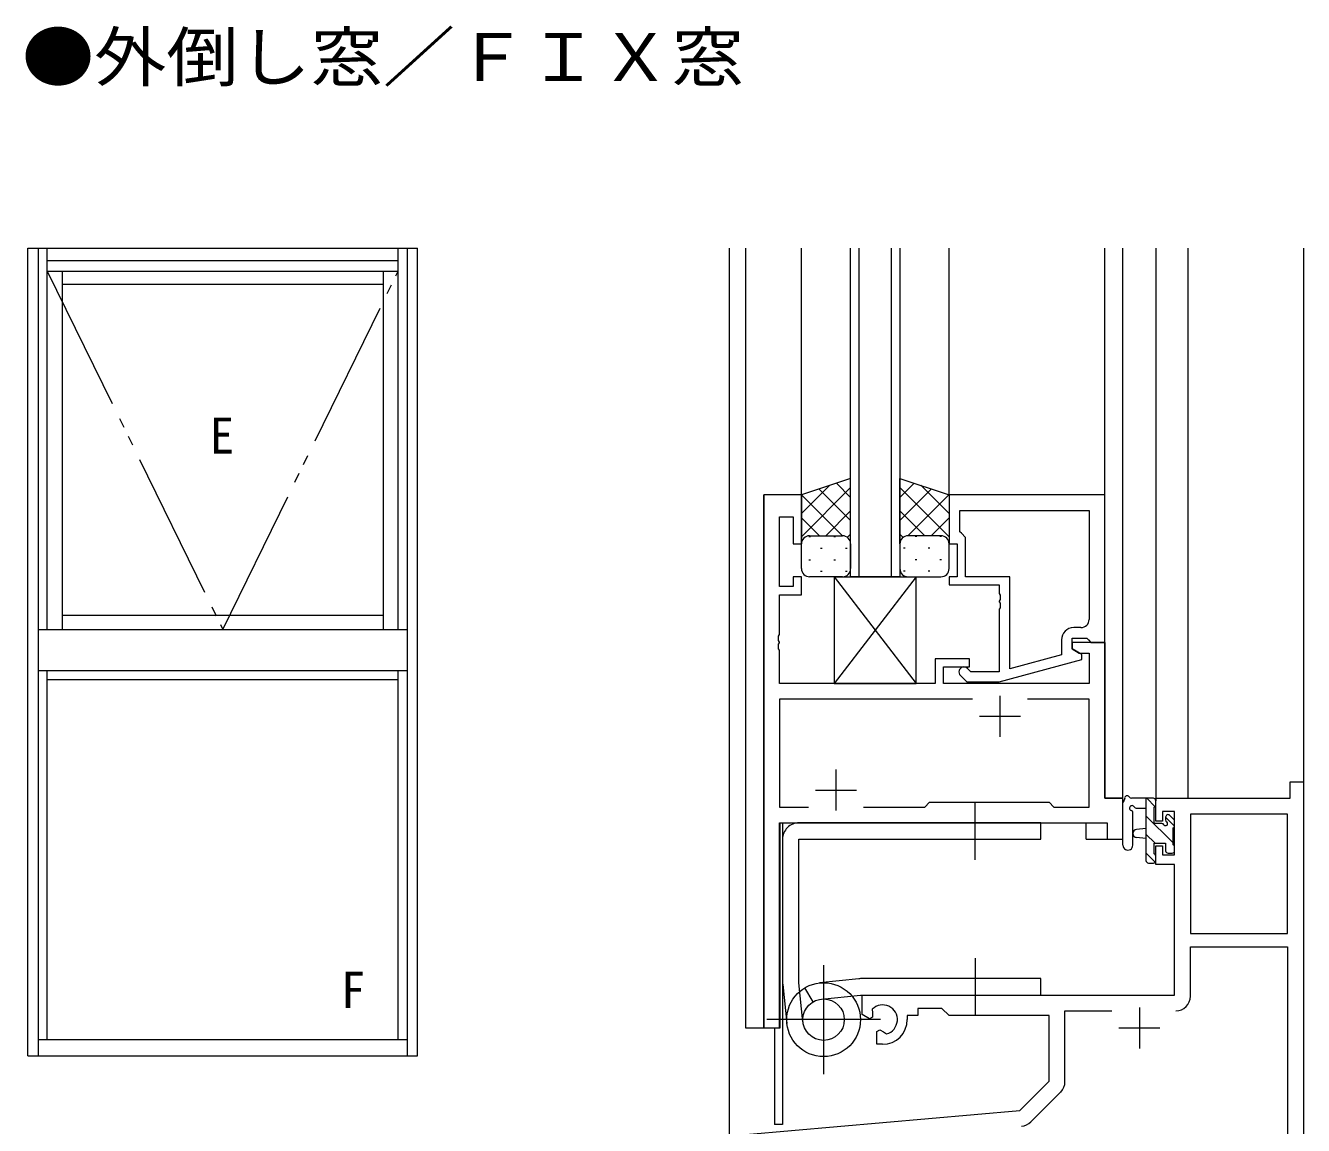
# Model space of a CAD drawing. Units: millimetres, scale not verified. Extents: x -594 to 539, y -420 to 386.
# Drawn here: x -293.2 to -137.4, y -183.5 to -49.4 of the extents above; entities that cross this region are included whole.
import ezdxf
from ezdxf.enums import TextEntityAlignment as Align

# ---------------------------------------------------------------- set-up
doc = ezdxf.new("R2010")
doc.units = ezdxf.units.MM
doc.header["$LTSCALE"] = 2
doc.linetypes.add('CHAIN2', pattern=[12, 9, -1, 1, -1])
doc.linetypes.add('DOUBLE_CHAIN2', pattern=[12.8, 9, -1, 0.6, -0.6, 0.6, -1])
doc.layers.add('0-2_USER1', color=7, linetype='Continuous')
for name, color, linetype, lineweight in [('0-3_YKK_11', 7, 'Continuous', 9), ('0-4_YKK_12', 2, 'Continuous', 9), ('0-5_YKK_A1', 4, 'Continuous', 9), ('0-6_YKK_13', 4, 'Continuous', 9)]:
    doc.layers.add(name, color=color, linetype=linetype, lineweight=lineweight)
doc.styles.add('ＭＳ ゴシック', font='')
doc.styles.get('ＭＳ ゴシック').set_extended_font_data('MS Gothic')

msp = doc.modelspace()

# ---------------------------------------------------------------- linework, layer by layer
at = {"layer": '0-3_YKK_11'}
for p, q in [((-198.6, -106.642), (-203.2, -106.642)), ((-203.2, -106.642), (-203.2, -171.642)), ((-198.6, -112.642), (-198.6, -106.642)), ((-180.6, -106.642), (-180.6, -112.642)), ((-161.6, -106.642), (-180.6, -106.642)), ((-161.6, -124.642), (-161.6, -106.642)), ((-179.3, -108.572), (-163.53, -108.572)), ((-179.3, -111.142), (-179.3, -108.572)), ((-179.3, -108.572), (-163.53, -108.572)), ((-163.53, -108.572), (-163.53, -121.842)), ((-201.27, -109.342), (-199.6, -109.342)), ((-201.27, -117.842), (-201.27, -109.342)), ((-199.6, -109.342), (-199.6, -112.642)), ((-179.1, -111.342), (-179.3, -111.142)), ((-178.6, -111.842), (-179.1, -111.342)), ((-178.6, -116.642), (-178.6, -111.842)), ((-199.6, -112.642), (-198.6, -112.642)), ((-180.6, -112.642), (-179.6, -112.642)), ((-179.6, -112.642), (-179.6, -116.642)), ((-199.6, -116.642), (-199.6, -117.842)), ((-198.6, -116.642), (-199.6, -116.642)), ((-198.6, -118.842), (-198.6, -116.642)), ((-180.6, -116.642), (-180.6, -117.642)), ((-179.6, -116.642), (-180.6, -116.642)), ((-173.2, -116.642), (-178.6, -116.642)), ((-173.2, -127.851), (-173.2, -116.642)), ((-199.6, -117.842), (-201.27, -117.842)), ((-180.6, -117.642), (-174.5, -117.642)), ((-174.5, -117.642), (-174.5, -118.684)), ((-201.27, -118.842), (-198.6, -118.842)), ((-201.27, -123.684), (-201.27, -118.842)), ((-174.5, -118.684), (-174.38, -118.867)), ((-174.38, -119.417), (-174.5, -119.601)), ((-174.5, -119.601), (-174.5, -119.684)), ((-174.5, -119.684), (-174.38, -119.867)), ((-174.38, -118.867), (-174.38, -119.417)), ((-174.38, -119.867), (-174.38, -120.417)), ((-174.38, -120.417), (-174.5, -120.601)), ((-174.5, -120.601), (-174.5, -128.242)), ((-164.53, -122.842), (-165.4, -122.842)), ((-201.39, -123.867), (-201.27, -123.684)), ((-201.39, -124.417), (-201.39, -123.867)), ((-201.27, -124.601), (-201.39, -124.417)), ((-201.27, -124.684), (-201.27, -124.601)), ((-166.9, -124.342), (-166.9, -126.163)), ((-165.6, -124.142), (-163.8, -124.142)), ((-165.6, -125.442), (-165.6, -124.142)), ((-163.8, -124.142), (-163.6, -124.342)), ((-163.6, -124.342), (-163.3, -124.642)), ((-201.39, -124.867), (-201.27, -124.684)), ((-201.39, -125.417), (-201.39, -124.867)), ((-201.27, -125.601), (-201.39, -125.417)), ((-201.27, -129.642), (-201.27, -125.601)), ((-166.9, -126.163), (-173.2, -127.851)), ((-165.6, -124.642), (-165.6, -125.442)), ((-161.6, -124.642), (-165.6, -124.642)), ((-165.6, -125.442), (-164.734, -125.942)), ((-164.4, -126.135), (-165.6, -125.442)), ((-164.734, -125.942), (-163.53, -125.942)), ((-164.4, -126.735), (-164.4, -126.135)), ((-163.53, -125.942), (-163.53, -129.642)), ((-163.3, -124.642), (-161.6, -124.642)), ((-161.6, -143.642), (-161.6, -124.642)), ((-182.3, -126.642), (-182.3, -129.642)), ((-178.1, -126.642), (-182.3, -126.642)), ((-181.3, -127.642), (-178.1, -127.642)), ((-181.3, -129.642), (-181.3, -127.642)), ((-178.1, -127.642), (-178.1, -126.642)), ((-174.504, -129.442), (-164.4, -126.735)), ((-179.225, -128.667), (-178.449, -129.442)), ((-177.952, -128.242), (-178.376, -127.818)), ((-174.5, -128.242), (-177.952, -128.242)), ((-182.3, -129.642), (-201.27, -129.642)), ((-163.53, -129.642), (-181.3, -129.642)), ((-178.449, -129.442), (-174.504, -129.442)), ((-177.75, -131.572), (-201.27, -131.572)), ((-201.27, -131.572), (-201.27, -144.712)), ((-177.75, -131.572), (-201.27, -131.572)), ((-174.4, -131.142), (-174.4, -136.142)), ((-163.53, -131.572), (-171.05, -131.572)), ((-163.53, -144.712), (-163.53, -131.572)), ((-176.9, -133.642), (-171.9, -133.642)), ((-194.4, -140.142), (-194.4, -145.142)), ((-139.03, -141.642), (-137.4, -141.642)), ((-139.03, -143.642), (-139.03, -141.642)), ((-137.4, -141.642), (-137.4, -241.642)), ((-196.9, -142.642), (-191.9, -142.642)), ((-201.27, -144.712), (-197.75, -144.712)), ((-191.05, -144.712), (-183.57, -144.712)), ((-183.57, -144.712), (-183, -144.142)), ((-183, -144.142), (-168.4, -144.142)), ((-168.4, -144.142), (-167.83, -144.712)), ((-167.83, -144.712), (-163.53, -144.712)), ((-159.4, -143.642), (-161.6, -143.642)), ((-159.4, -148.642), (-159.4, -143.642)), ((-155.4, -143.642), (-139.03, -143.642)), ((-155.4, -146.442), (-155.4, -143.642)), ((-154.6, -146.442), (-155.4, -146.442)), ((-154.6, -145.272), (-154.6, -146.442)), ((-153.1, -145.272), (-154.6, -145.272)), ((-153.1, -150.542), (-153.1, -145.272)), ((-151.17, -145.572), (-151.17, -160.142)), ((-139.33, -145.572), (-151.17, -145.572)), ((-139.33, -160.142), (-139.33, -145.572)), ((-139.33, -160.142), (-139.33, -145.572)), ((-201.27, -146.642), (-161.33, -146.642)), ((-201.27, -171.642), (-201.27, -146.642)), ((-161.33, -146.642), (-161.33, -148.642)), ((-161.33, -148.642), (-159.4, -148.642)), ((-155.4, -149.442), (-154.6, -149.442)), ((-155.4, -151.742), (-155.4, -149.442)), ((-154.6, -149.442), (-154.6, -150.542)), ((-154.6, -150.542), (-153.1, -150.542)), ((-153.1, -151.742), (-155.4, -151.742)), ((-153.1, -167.642), (-153.1, -151.742)), ((-151.17, -160.142), (-139.33, -160.142)), ((-151.17, -161.772), (-139.33, -161.772)), ((-151.17, -167.772), (-151.17, -161.772)), ((-139.33, -161.772), (-139.33, -239.712)), ((-191.2, -167.642), (-153.1, -167.642)), ((-191.2, -170.007), (-191.2, -167.642)), ((-189.965, -169.361), (-189.927, -169.82)), ((-184.4, -169.272), (-184.4, -170.142)), ((-181.47, -169.272), (-184.4, -169.272)), ((-180.6, -170.142), (-181.47, -169.272)), ((-166.47, -169.572), (-160.751, -169.572)), ((-166.47, -178.196), (-166.47, -169.572)), ((-157.4, -169.142), (-157.4, -174.142)), ((-190.3, -170.527), (-191.2, -170.007)), ((-189.95, -170.325), (-190.3, -170.527)), ((-189.927, -169.82), (-189.95, -170.325)), ((-185.7, -170.142), (-185.7, -170.642)), ((-184.4, -170.142), (-185.7, -170.142)), ((-168.4, -170.142), (-180.6, -170.142)), ((-168.4, -178.142), (-168.4, -170.142)), ((-203.2, -171.642), (-201.27, -171.642)), ((-189.4, -172.086), (-189.05, -171.884)), ((-189.4, -173.642), (-189.4, -172.086)), ((-189.05, -171.884), (-188.602, -172.116)), ((-188.602, -172.116), (-188.223, -172.378)), ((-159.9, -171.642), (-154.9, -171.642)), ((-188.7, -173.642), (-189.4, -173.642)), ((-171.976, -181.718), (-168.4, -178.142)), ((-170.645, -183.116), (-166.998, -179.469)), ((-205.4, -184.642), (-171.976, -181.718))]:
    msp.add_line(p, q, dxfattribs=at)
for centre, radius, start, end in [((-165.4, -124.342), 1.5, 90, 179.99998), ((-164.53, -121.842), 1, 270, 359.99998), ((-178.8, -128.242), 0.6, 44.99998, 225), ((-152.97, -167.772), 1.8, 270, 359.99998), ((-152.97, -167.772), 1.8, 270, 359.99998), ((-188.7, -170.642), 1.8, 285.36687, 134.63312), ((-188.7, -170.642), 3, 270, 359.99998), ((-168.27, -178.196), 1.8, 314.99998, 359.99997), ((-171.918, -181.844), 1.8, 275.00002, 315.00003)]:
    msp.add_arc(centre, radius, start, end, dxfattribs=at)
at = {"layer": '0-4_YKK_12'}
for p, q in [((-207.4, -76.564), (-207.4, -293.642)), ((-205.402, -76.564), (-205.402, -171.642)), ((-198.603, -106.642), (-198.603, -76.564)), ((-192.602, -116.642), (-192.602, -76.564)), ((-191.603, -76.564), (-191.603, -116.642)), ((-187.603, -116.642), (-187.603, -76.564)), ((-186.603, -76.564), (-186.603, -116.642)), ((-180.603, -106.642), (-180.603, -76.564)), ((-161.603, -106.942), (-161.603, -76.564)), ((-159.403, -148.642), (-159.403, -76.564)), ((-155.4, -76.564), (-155.4, -143.942)), ((-151.5, -76.564), (-151.5, -143.642)), ((-137.4, -76.564), (-137.4, -293.642)), ((-198.603, -106.642), (-203.202, -106.642)), ((-203.202, -171.642), (-203.202, -106.642)), ((-186.603, -116.642), (-192.602, -116.642)), ((-161.903, -124.642), (-161.603, -124.642)), ((-161.603, -124.642), (-161.603, -143.641)), ((-161.603, -143.641), (-159.403, -143.641)), ((-201.202, -146.642), (-163.903, -146.642)), ((-201.202, -171.642), (-201.202, -146.642)), ((-200.9, -146.642), (-200.9, -183.442)), ((-163.903, -148.642), (-163.903, -146.642)), ((-163.903, -148.642), (-159.403, -148.642)), ((-205.402, -171.642), (-201.202, -171.642)), ((-201.9, -171.642), (-201.9, -183.442)), ((-200.9, -183.442), (-201.9, -183.442))]:
    msp.add_line(p, q, dxfattribs=at)
at = {"layer": '0-5_YKK_A1'}
for p, q in [((-292.9, -76.564), (-245.4, -76.564)), ((-292.9, -175.064), (-292.9, -76.564)), ((-291.65, -76.564), (-291.65, -175.064)), ((-290.55, -123.064), (-290.55, -76.564)), ((-247.75, -123.064), (-247.75, -76.564)), ((-246.65, -76.564), (-246.65, -175.064)), ((-245.4, -175.064), (-245.4, -76.564)), ((-290.55, -78.064), (-247.75, -78.064)), ((-290.55, -79.364), (-247.75, -79.364)), ((-288.7, -123.064), (-288.7, -79.364)), ((-249.6, -79.364), (-249.6, -123.064)), ((-288.7, -80.964), (-249.6, -80.964)), ((-288.7, -121.314), (-249.6, -121.314)), ((-291.65, -123.064), (-246.65, -123.064)), ((-291.65, -123.064), (-246.65, -123.064)), ((-291.65, -128.064), (-246.65, -128.064)), ((-290.55, -173.064), (-290.55, -128.064)), ((-290.55, -129.164), (-247.75, -129.164)), ((-247.75, -173.064), (-247.75, -128.064)), ((-291.65, -173.064), (-246.65, -173.064)), ((-292.9, -175.064), (-245.4, -175.064))]:
    msp.add_line(p, q, dxfattribs=at)
at = {"layer": '0-5_YKK_A1', "linetype": 'DOUBLE_CHAIN2'}
for p, q in [((-290.55, -79.364), (-269.15, -123.064)), ((-269.15, -123.064), (-247.75, -79.364))]:
    msp.add_line(p, q, dxfattribs=at)
at = {"layer": '0-6_YKK_13'}
for p, q in [((-192.6, -104.642), (-198.6, -106.642)), ((-198.6, -108.946), (-195.145, -105.491)), ((-198.6, -111.774), (-192.6, -105.774)), ((-192.6, -109.794), (-196.464, -105.93)), ((-192.6, -106.965), (-194.343, -105.223)), ((-192.6, -112.642), (-192.6, -104.642)), ((-186.6, -104.642), (-180.6, -106.642)), ((-186.6, -112.642), (-186.6, -104.642)), ((-186.6, -106.965), (-184.858, -105.223)), ((-180.6, -111.774), (-186.6, -105.774)), ((-186.6, -109.794), (-182.737, -105.93)), ((-180.6, -108.946), (-184.055, -105.491)), ((-198.6, -106.642), (-198.6, -112.642)), ((-193.58, -111.643), (-198.585, -106.637)), ((-185.621, -111.643), (-180.615, -106.637)), ((-180.6, -106.642), (-180.6, -112.642)), ((-195.64, -111.642), (-192.6, -108.603)), ((-183.561, -111.642), (-186.6, -108.603)), ((-196.409, -111.642), (-198.6, -109.451)), ((-182.792, -111.642), (-180.6, -109.451)), ((-197.68, -111.732), (-197.48, -111.732)), ((-197.6, -111.642), (-193.6, -111.642)), ((-197.6, -111.642), (-193.6, -111.642)), ((-194.65, -111.732), (-194.45, -111.732)), ((-193.007, -111.838), (-192.6, -111.431)), ((-186.194, -111.838), (-186.6, -111.431)), ((-181.6, -111.642), (-185.6, -111.642)), ((-181.6, -111.642), (-185.6, -111.642)), ((-184.55, -111.732), (-184.75, -111.732)), ((-181.52, -111.732), (-181.72, -111.732)), ((-198.55, -112.329), (-198.6, -112.279)), ((-198.6, -115.642), (-198.6, -112.642)), ((-196.265, -113.147), (-196.065, -113.147)), ((-193.235, -113.147), (-193.035, -113.147)), ((-192.6, -112.622), (-192.601, -112.622)), ((-192.6, -112.642), (-192.6, -115.642)), ((-186.6, -112.622), (-186.6, -112.622)), ((-186.6, -112.642), (-186.6, -115.642)), ((-185.965, -113.147), (-186.165, -113.147)), ((-182.935, -113.147), (-183.135, -113.147)), ((-180.651, -112.329), (-180.6, -112.279)), ((-180.6, -115.642), (-180.6, -112.642)), ((-197.68, -114.562), (-197.48, -114.562)), ((-194.65, -114.562), (-194.45, -114.562)), ((-184.55, -114.562), (-184.75, -114.562)), ((-181.52, -114.562), (-181.72, -114.562)), ((-193.6, -116.642), (-197.6, -116.642)), ((-196.265, -115.977), (-196.065, -115.977)), ((-194.6, -116.642), (-194.6, -129.642)), ((-194.6, -116.642), (-184.6, -116.642)), ((-194.6, -116.642), (-184.6, -129.642)), ((-184.6, -116.642), (-194.6, -129.642)), ((-193.235, -115.977), (-193.035, -115.977)), ((-185.965, -115.977), (-186.165, -115.977)), ((-185.6, -116.642), (-181.6, -116.642)), ((-184.6, -129.642), (-184.6, -116.642)), ((-182.935, -115.977), (-183.135, -115.977)), ((-194.6, -129.642), (-184.6, -129.642)), ((-159.4, -149.37), (-159.4, -144.208)), ((-155.7, -143.642), (-158.381, -143.642)), ((-157.781, -144.842), (-156.6, -144.842)), ((-156.6, -143.642), (-156.6, -151.242)), ((-155.462, -144.687), (-156.506, -143.642)), ((-155.6, -146.742), (-155.6, -144.742)), ((-155.4, -144.542), (-155.4, -143.942)), ((-158.2, -149.37), (-158.198, -145.409)), ((-153.3, -149.093), (-156.6, -145.793)), ((-154.2, -145.942), (-154.2, -146.281)), ((-153.1, -147.048), (-154.2, -145.948)), ((-153.188, -146.23), (-153.688, -145.73)), ((-153.1, -147.042), (-153.1, -146.442)), ((-169.4, -146.642), (-198.9, -146.642)), ((-169.4, -148.642), (-169.4, -146.642)), ((-156.6, -147.342), (-157.745, -147.444)), ((-154.661, -146.742), (-155.6, -146.742)), ((-153.3, -149.342), (-153.3, -147.242)), ((-200.9, -148.642), (-200.9, -166.142)), ((-198.9, -166.142), (-198.9, -148.642)), ((-198.9, -148.642), (-169.4, -148.642)), ((-156.6, -148.542), (-157.745, -148.44)), ((-155.496, -149.142), (-156.6, -148.038)), ((-155.6, -149.142), (-154.2, -149.142)), ((-155.6, -150.442), (-155.6, -149.142)), ((-154.2, -149.142), (-154.2, -150.042)), ((-153.1, -150.042), (-153.1, -149.542)), ((-155.461, -151.423), (-156.6, -150.284)), ((-155.4, -151.242), (-155.4, -150.642)), ((-153.9, -150.342), (-153.4, -150.342)), ((-156.3, -151.542), (-155.7, -151.542)), ((-195.9, -163.994), (-195.9, -177.291)), ((-200.888, -166.357), (-200.374, -171.125)), ((-198.412, -170.9), (-198.9, -166.142)), ((-191.614, -165.654), (-196.383, -166.168)), ((-169.404, -165.642), (-191.4, -165.642)), ((-169.404, -167.642), (-169.404, -165.642)), ((-197.187, -168.47), (-198.193, -166.77)), ((-196.158, -168.131), (-191.4, -167.642)), ((-191.4, -167.642), (-169.404, -167.642)), ((-188.971, -170.642), (-202.829, -170.642))]:
    msp.add_line(p, q, dxfattribs=at)
at = {"layer": '0-6_YKK_13', "linetype": 'CHAIN2'}
for p, q in [((-177.404, -151.142), (-177.404, -144.142)), ((-177.404, -163.142), (-177.404, -170.142))]:
    msp.add_line(p, q, dxfattribs=at)
at = {"layer": '0-6_YKK_13'}
for radius in [4.5, 2.525]:
    msp.add_circle((-195.9, -170.642), radius, dxfattribs=at)
for centre, radius, start, end in [((-197.6, -112.642), 1, 89.99989, 179.99989), ((-197.6, -112.642), 1, 89.99989, 179.99989), ((-193.6, -112.642), 1, 359.99989, 89.99989), ((-193.6, -112.642), 1, 359.99989, 89.99989), ((-185.6, -112.642), 1, 90.00009, 180.00009), ((-185.6, -112.642), 1, 90.00009, 180.00009), ((-181.6, -112.642), 1, 0.00009, 90.00009), ((-181.6, -112.642), 1, 0.00009, 90.00009), ((-197.6, -115.642), 1, 179.99989, 269.99989), ((-193.6, -115.642), 1, 269.99989, 359.99989), ((-185.6, -115.642), 1, 180.00009, 270.00009), ((-181.6, -115.642), 1, 270.00009, 0.00009), ((-159.1, -144.208), 0.3, 130.52878, 180), ((-159.49, -143.752), 0.3, 310.52878, 10.52878), ((-158.9, -143.642), 0.3, 30, 190.52878), ((-158.381, -143.342), 0.3, 210, 270), ((-158.3, -144.842), 0.3, 30, 250.81024), ((-157.781, -144.542), 0.3, 210, 270), ((-155.7, -143.942), 0.3, 0, 90), ((-155.6, -144.542), 0.2, 270, 0), ((-158.498, -145.409), 0.3, 359.95976, 70.81024), ((-153.9, -145.942), 0.3, 45, 180), ((-153.9, -146.281), 0.3, 180, 236.94426), ((-153.4, -146.442), 0.3, 0, 44.99998), ((-198.9, -148.642), 2, 89.99997, 180.00002), ((-157.7, -147.942), 0.5, 95.09206, 264.90793), ((-154.661, -147.042), 0.3, 33.05573, 90), ((-154.2, -146.742), 0.25, 213.05573, 56.94426), ((-153.3, -147.042), 0.2, 270, 0), ((-158.8, -149.37), 0.6, 179.95976, 359.95976), ((-153.3, -149.542), 0.2, 0, 90), ((-155.6, -150.642), 0.2, 0, 90), ((-153.9, -150.042), 0.3, 180, 270), ((-153.4, -150.042), 0.3, 270, 0), ((-156.3, -151.242), 0.3, 180, 270), ((-155.7, -151.242), 0.3, 270, 0), ((-198.9, -166.142), 2, 179.99074, 186.15765), ((-191.4, -167.642), 2, 90.00003, 96.15773)]:
    msp.add_arc(centre, radius, start, end, dxfattribs=at)

# ---------------------------------------------------------------- texts
at = {"layer": '0-2_USER1', "style": 'ＭＳ ゴシック', "width": 1.1}
msp.add_text('●外倒し窓／ＦＩＸ窓', height=5.865, dxfattribs=at).set_placement((-293.631, -57.959), align=Align.BOTTOM_LEFT)
at = {"layer": '0-5_YKK_A1', "color": 7, "style": 'ＭＳ ゴシック'}
for s, p in [('E', (-270.75, -102.947)), ('F', (-254.761, -170.525))]:
    msp.add_text(s, height=4.399, dxfattribs=at).set_placement(p, align=Align.BOTTOM_LEFT)

doc.saveas('drawing.dxf')
